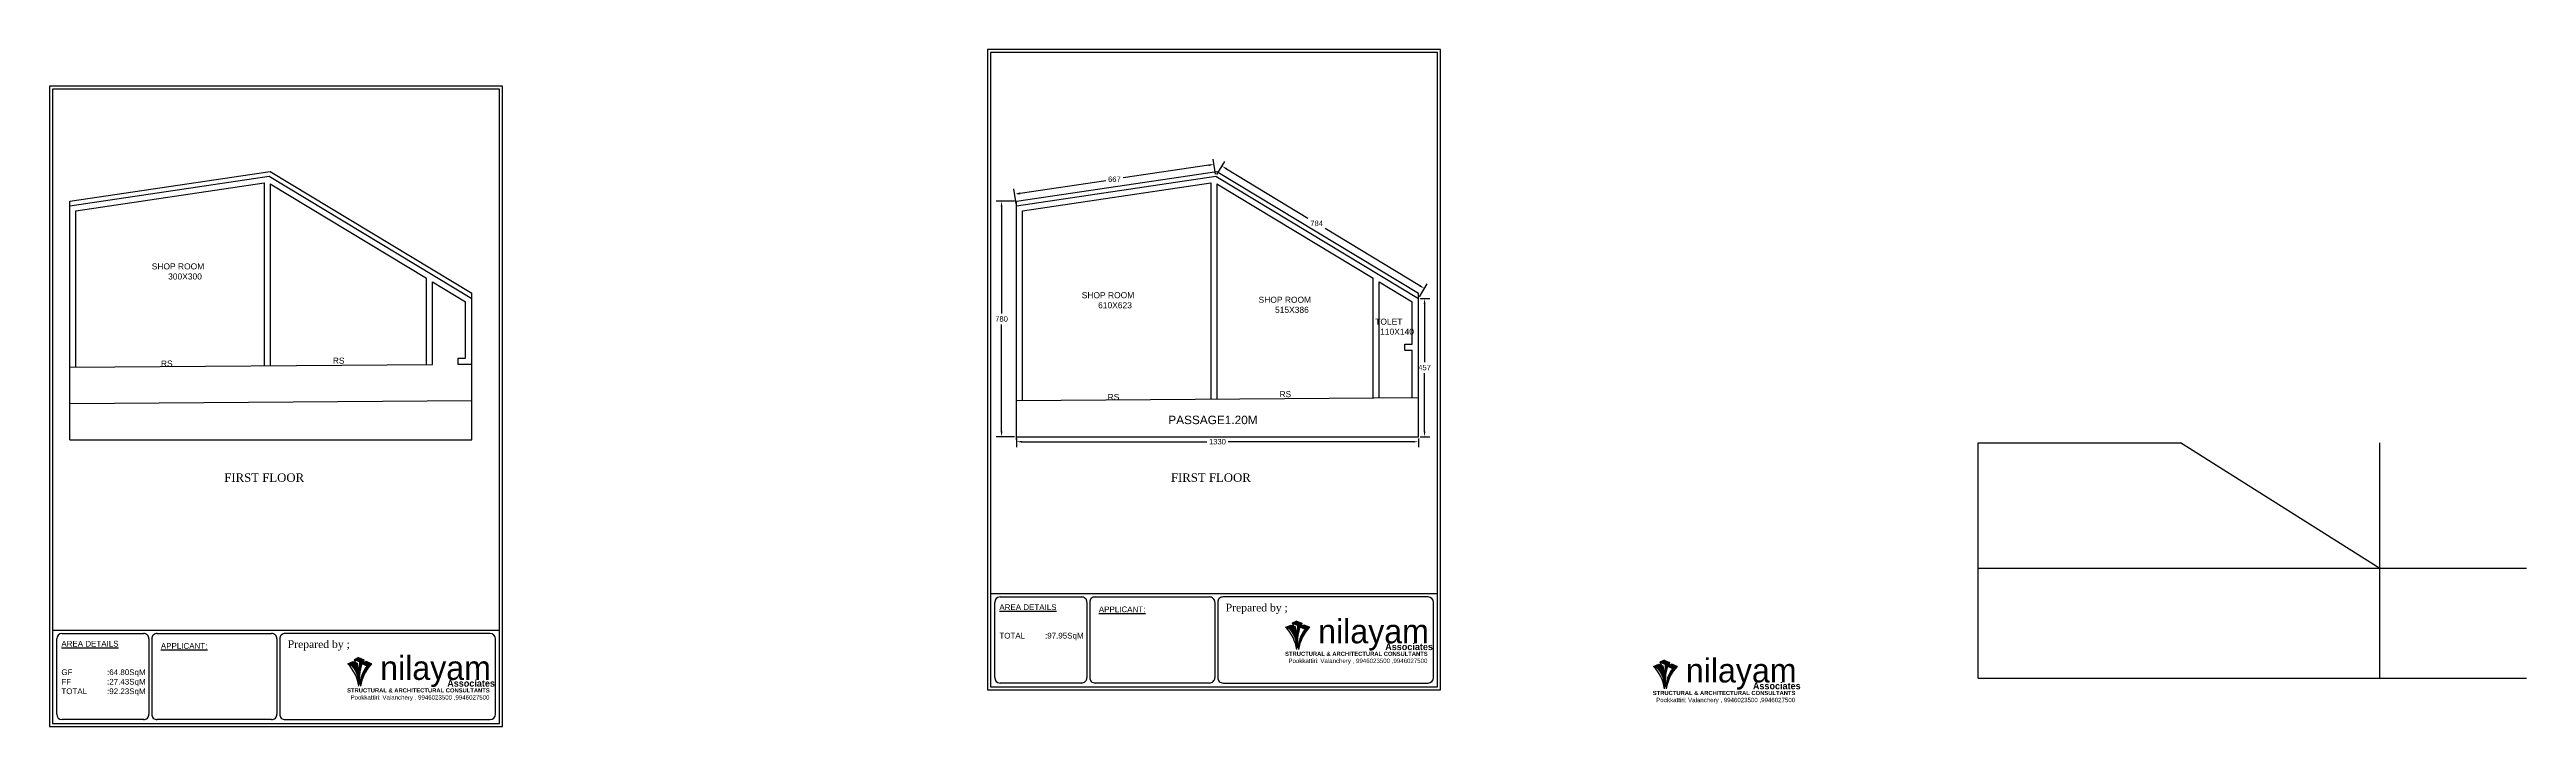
# Model space of a CAD drawing. Header units: inches. Extents: x -2903 to 3367, y -161 to 1064.
# Drawn here: x 948 to 1030, y 483.3 to 505.7 of the extents above; entities that cross this region are included whole.
import ezdxf

# ---------------------------------------------------------------- set-up
doc = ezdxf.new("R2010")
doc.units = ezdxf.units.IN
doc.header["$MEASUREMENT"] = 0
doc.layers.add('--plan', color=7, linetype='Continuous')
doc.layers.add('PLAN', color=10, linetype='Continuous')
doc.styles.add('SA', font='times.ttf')
doc.styles.get("Standard").update_dxf_attribs({"font": 'arial.ttf'})
doc.dimstyles.get("Standard").update_dxf_attribs({"dimtxt": 0.18, "dimasz": 0.18, "dimexe": 0.18, "dimexo": 0.0625, "dimgap": 0.09, "dimtad": 0, "dimtih": 1, "dimtoh": 1, "dimdec": 0, "dimlfac": 100, "dimzin": 0, "dimdsep": 46, "dimtxsty": 'Standard', "dimcen": 0.09, "dimadec": 0, "dimazin": 0, "dimtfac": 1, "dimtdec": 0, "dimtofl": 0, "dimtmove": 0, "dimatfit": 3, "dimfxl": 1, "dimtolj": 1, "dimtzin": 0, "dimarcsym": 0})

# ---------------------------------------------------------------- blocks, each defined once
blk = doc.blocks.new('nilayan new')
h = blk.add_hatch(color=256)
h.set_gradient(color1=(171, 171, 160), color2=(233, 233, 231), one_color=1, tint=0.91)
h.paths.add_polyline_path([(-543.265, 296.076), (-543.464, 295.991), (-543.303, 295.916), (-543.099, 296.007)])
h.paths.add_polyline_path([(-543.099, 296.007), (-543.303, 295.916, -0.197043), (-543.05, 295.133, 0.041266), (-543.013, 295.39, -0.030102), (-543.013, 295.58, 0.069334)])
h.paths.add_polyline_path([(-542.927, 296.007), (-542.722, 295.916), (-542.561, 295.991), (-542.76, 296.076)])
h.paths.add_polyline_path([(-542.561, 295.991), (-542.722, 295.916, 0.197043), (-542.976, 295.133, -0.158169)])
h = blk.add_hatch(color=256)
h.set_gradient(color1=(13, 97, 231), color2=(163, 196, 250), one_color=1, tint=0.81, name='HEMISPHERICAL')
h.paths.add_polyline_path([(-542.848, 296.148), (-543.052, 296.23), (-543.218, 296.149), (-543.018, 296.064)])
h.paths.add_polyline_path([(-543.016, 295.622, -0.006631), (-543.013, 295.58, -0.069334), (-542.927, 296.007), (-542.882, 296.026), (-542.848, 296.148), (-543.018, 296.064)])
for p, q in [((-543.464, 295.991), (-543.265, 296.076)), ((-543.303, 295.916), (-543.464, 295.991)), ((-543.099, 296.007), (-543.303, 295.916)), ((-543.265, 296.076), (-543.099, 296.007)), ((-543.052, 296.23), (-543.218, 296.149)), ((-543.018, 296.064), (-543.218, 296.149)), ((-543.218, 296.149), (-543.163, 296.034)), ((-543.052, 296.23), (-542.848, 296.148)), ((-542.848, 296.148), (-543.018, 296.064)), ((-543.018, 296.064), (-543.016, 295.622)), ((-542.76, 296.076), (-542.927, 296.007)), ((-542.927, 296.007), (-542.722, 295.916)), ((-542.848, 296.148), (-542.882, 296.026)), ((-542.561, 295.991), (-542.76, 296.076)), ((-542.722, 295.916), (-542.561, 295.991))]:
    blk.add_line(p, q)
for points in [[(-543.265, 296.076), (-543.099, 296.007), (-543.303, 295.916), (-543.464, 295.991), (-543.265, 296.076)], [(-542.76, 296.076), (-542.561, 295.991), (-542.722, 295.916), (-542.927, 296.007), (-542.76, 296.076)]]:
    blk.add_lwpolyline(points)
for centre, radius, start, end in [((-544.579, 294.922), 1.544, 7.82588, 43.77778), ((-544.132, 295.215), 1.085, 355.64458, 40.23232), ((-544.588, 295.485), 1.579, 347.09944, 19.3132), ((-541.437, 295.485), 1.579, 160.6868, 192.90056), ((-541.893, 295.215), 1.085, 139.76768, 184.35542), ((-541.446, 294.922), 1.544, 136.22222, 172.17412)]:
    blk.add_arc(centre, radius, start, end)
at = {"attachment_point": 1}
for s, width, insert, char_height in [('{\\fBauhaus|b0|i0|c0|p2;\\C5;nilayam}', 18.84828, (-542.225, 296.297), 0.92248), ('Pookkattiri: Valanchery , 9946023500 ,9946027500', 13.33237, (-543.366, 294.786), 0.168)]:
    blk.add_mtext_dynamic_manual_height_columns(s, width=width, gutter_width=1, heights=[0], dxfattribs=dict(at, insert=insert, char_height=char_height))
for s, insert, char_height, width in [('{\\fArial Greek|b1|i0|c0|p34;STRUCTURAL & ARCHITECTURAL CONSULTANTS}', (-543.495, 295.051), 0.16, 15.33754), ('{\\fBauhaus|b1|i0|c0|p2;Associates}', (-539.651, 295.373), 0.25945, 11.05359)]:
    blk.add_mtext(s, dxfattribs=dict(at, insert=insert, char_height=char_height, width=width))
blk = doc.blocks.new('nilayam')
for p, q in [((1159.526, 564.623), (1159.526, 565.066)), ((1159.526, 562.572), (1159.526, 564.944)), ((1159.705, 565.245), (1162.407, 565.245)), ((1162.578, 565.066), (1162.578, 564.623)), ((1162.578, 564.944), (1162.578, 562.572)), ((1162.671, 565.066), (1162.671, 564.623)), ((1162.671, 564.944), (1162.671, 562.572)), ((1162.843, 565.245), (1166.636, 565.245)), ((1166.814, 565.066), (1166.814, 564.623)), ((1166.814, 564.944), (1166.814, 562.572)), ((1166.908, 565.066), (1166.908, 564.623)), ((1166.908, 564.944), (1166.908, 562.572)), ((1173.871, 565.245), (1167.086, 565.245)), ((1174.049, 564.623), (1174.049, 565.066)), ((1174.049, 562.572), (1174.049, 564.944)), ((1162.407, 562.394), (1159.705, 562.394)), ((1166.636, 562.394), (1162.843, 562.394)), ((1167.086, 562.394), (1173.871, 562.394))]:
    blk.add_line(p, q)
for centre, radius, start, end in [((1159.705, 565.066), 0.179, 90, 180), ((1162.403, 565.07), 0.175, 358.81629, 91.18371), ((1162.846, 565.07), 0.175, 88.81629, 181.18371), ((1166.639, 565.07), 0.175, 358.81629, 91.18371), ((1167.082, 565.07), 0.175, 88.81629, 181.18371), ((1173.871, 565.066), 0.179, 0, 90), ((1159.705, 562.572), 0.179, 180, 270), ((1162.403, 562.569), 0.175, 268.81629, 1.18371), ((1162.846, 562.569), 0.175, 178.81629, 271.18371), ((1166.639, 562.569), 0.175, 268.81629, 1.18371), ((1167.082, 562.569), 0.175, 178.81629, 271.18371), ((1173.871, 562.572), 0.179, 270, 0)]:
    blk.add_arc(centre, radius, start, end)
at = {"layer": 'PLAN', "color": 0}
for p, q in [((1159.389, 565.359), (1174.182, 565.359)), ((1159.391, 562.267), (1174.184, 562.267))]:
    blk.add_line(p, q, dxfattribs=at)
for points in [[(1174.286, 583.376), (1159.289, 583.376), (1159.289, 562.165), (1174.286, 562.165)], [(1174.184, 583.274), (1159.391, 583.274), (1159.391, 562.267), (1174.184, 562.267)]]:
    blk.add_lwpolyline(points, close=True, dxfattribs=at)
at = {"xscale": 0.8619719357956992, "yscale": 0.8619719357956992, "zscale": 0.8619719357956992}
blk.add_blockref('nilayan new', (1637.616, 309.104), dxfattribs=at)
at = {"insert": (1167.173, 565.019), "char_height": 0.25506, "width": 5.92072, "attachment_point": 1}
blk.add_mtext('{\\fTimes New Roman|b0|i0|c0|p18;Prepared by ;}', dxfattribs=at)
blk.add_mtext('{\\fTimes New Roman|b0|i0|c0|p18;Prepared by ;}', dxfattribs=at)
at = {"layer": 'PLAN', "color": 0, "char_height": 0.18893, "attachment_point": 1}
for s, insert, width in [('\\pxt4.6154;{\\LAREA DETAILS}\\P\\P\\P\\ptz;GF ^I^I:64.80SqM\\PFF^I^I:27.43SqM\\PTOTAL         :92.23SqM', (1159.682, 565.001), 3.09477), ('\\pxt4.6154;{\\LAPPLICANT:}', (1162.974, 564.928), 3.79302)]:
    blk.add_mtext(s, dxfattribs=dict(at, insert=insert, width=width))
blk = doc.blocks.new('*D659')
at = {"color": 0, "lineweight": -2, "transparency": 16777216}
for p, q in [((979.982, 500.701), (979.369, 500.701)), ((979.549, 500.521), (979.549, 496.983)), ((979.549, 493.081), (979.549, 496.619)), ((979.982, 492.901), (979.369, 492.901))]:
    blk.add_line(p, q, dxfattribs=at)
at = {"color": 0, "transparency": 16777216}
for points in [[(979.519, 500.521), (979.579, 500.521), (979.549, 500.701)], [(979.519, 493.081), (979.579, 493.081), (979.549, 492.901)]]:
    blk.add_solid(points, dxfattribs=at)
at = {"layer": 'Defpoints', "color": 0, "transparency": 16777216}
for p in [(979.549, 500.701), (980.044, 500.701), (980.044, 492.901)]:
    blk.add_point(p, dxfattribs=at)
at = {"color": 0, "transparency": 16777216, "insert": (979.549, 496.801), "char_height": 0.18, "attachment_point": 5}
blk.add_mtext('\\A1;780', dxfattribs=at)
blk = doc.blocks.new('*D660')
at = {"color": 0, "lineweight": -2, "transparency": 16777216}
for p, q in [((986.404, 501.892), (983.574, 501.47)), ((986.63, 501.595), (986.555, 502.097)), ((980.035, 500.611), (979.96, 501.113)), ((980.165, 500.962), (982.995, 501.384))]:
    blk.add_line(p, q, dxfattribs=at)
at = {"color": 0, "transparency": 16777216}
for points in [[(986.399, 501.922), (986.408, 501.863), (986.582, 501.919)], [(980.16, 500.992), (980.169, 500.932), (979.987, 500.935)]]:
    blk.add_solid(points, dxfattribs=at)
at = {"layer": 'Defpoints', "color": 0, "transparency": 16777216}
for p in [(986.582, 501.919), (986.64, 501.533), (980.044, 500.549)]:
    blk.add_point(p, dxfattribs=at)
at = {"color": 0, "transparency": 16777216, "insert": (983.284, 501.427), "char_height": 0.18, "attachment_point": 5}
blk.add_mtext('\\A1;667', dxfattribs=at)
blk = doc.blocks.new('*D661')
at = {"color": 0, "lineweight": -2, "transparency": 16777216}
for p, q in [((986.672, 501.586), (986.934, 502.019)), ((986.994, 501.772), (989.689, 500.141)), ((993.391, 497.901), (990.264, 499.793)), ((993.377, 497.529), (993.638, 497.962))]:
    blk.add_line(p, q, dxfattribs=at)
at = {"color": 0, "transparency": 16777216}
for points in [[(987.01, 501.797), (986.979, 501.746), (986.84, 501.865)], [(993.407, 497.926), (993.376, 497.875), (993.545, 497.808)]]:
    blk.add_solid(points, dxfattribs=at)
at = {"layer": 'Defpoints', "color": 0, "transparency": 16777216}
for p in [(986.64, 501.533), (993.545, 497.808), (993.344, 497.476)]:
    blk.add_point(p, dxfattribs=at)
at = {"color": 0, "transparency": 16777216, "insert": (989.977, 499.967), "char_height": 0.18, "attachment_point": 5}
blk.add_mtext('\\A1;784', dxfattribs=at)
blk = doc.blocks.new('*D662')
at = {"color": 0, "lineweight": -2, "transparency": 16777216}
for p, q in [((993.407, 497.476), (993.729, 497.476)), ((993.549, 497.296), (993.549, 495.37)), ((993.549, 493.081), (993.549, 495.007)), ((993.407, 492.901), (993.729, 492.901))]:
    blk.add_line(p, q, dxfattribs=at)
at = {"color": 0, "transparency": 16777216}
for points in [[(993.519, 497.296), (993.579, 497.296), (993.549, 497.476)], [(993.519, 493.081), (993.579, 493.081), (993.549, 492.901)]]:
    blk.add_solid(points, dxfattribs=at)
at = {"layer": 'Defpoints', "color": 0, "transparency": 16777216}
for p in [(993.344, 497.476), (993.344, 492.901), (993.549, 492.901)]:
    blk.add_point(p, dxfattribs=at)
at = {"color": 0, "transparency": 16777216, "insert": (993.549, 495.188), "char_height": 0.18, "attachment_point": 5}
blk.add_mtext('\\A1;457', dxfattribs=at)
blk = doc.blocks.new('*D663')
at = {"color": 0, "lineweight": -2, "transparency": 16777216}
for p, q in [((980.044, 492.838), (980.044, 492.554)), ((980.224, 492.734), (986.344, 492.734)), ((993.164, 492.734), (987.044, 492.734)), ((993.344, 492.838), (993.344, 492.554))]:
    blk.add_line(p, q, dxfattribs=at)
at = {"color": 0, "transparency": 16777216}
for points in [[(980.224, 492.764), (980.224, 492.704), (980.044, 492.734)], [(993.164, 492.764), (993.164, 492.704), (993.344, 492.734)]]:
    blk.add_solid(points, dxfattribs=at)
at = {"layer": 'Defpoints', "color": 0, "transparency": 16777216}
for p in [(980.044, 492.901), (993.344, 492.901), (993.344, 492.734)]:
    blk.add_point(p, dxfattribs=at)
at = {"color": 0, "transparency": 16777216, "insert": (986.694, 492.734), "char_height": 0.18, "attachment_point": 5}
blk.add_mtext('\\A1;1330', dxfattribs=at)

msp = doc.modelspace()

# ---------------------------------------------------------------- hatches: boundary and pattern name
h = msp.add_hatch(color=256)
h.set_gradient(color1=(171, 171, 160), color2=(233, 233, 231), one_color=1, tint=0.91)
h.paths.add_polyline_path([(1001.302, 485.365), (1001.13, 485.291), (1001.269, 485.227), (1001.445, 485.306)])
h.paths.add_polyline_path([(1001.445, 485.306), (1001.269, 485.227, -0.197043), (1001.488, 484.552, 0.041266), (1001.519, 484.774, -0.030102), (1001.519, 484.938, 0.069334)])
h.paths.add_polyline_path([(1001.594, 485.306), (1001.77, 485.227), (1001.909, 485.291), (1001.737, 485.365)])
h.paths.add_polyline_path([(1001.909, 485.291), (1001.77, 485.227, 0.197043), (1001.551, 484.552, -0.158169)])
h = msp.add_hatch(color=256)
h.set_gradient(color1=(13, 97, 231), color2=(163, 196, 250), one_color=1, tint=0.81, name='HEMISPHERICAL')
h.paths.add_polyline_path([(1001.661, 485.427), (1001.485, 485.497), (1001.342, 485.428), (1001.515, 485.355)])
h.paths.add_polyline_path([(1001.517, 484.974, -0.006631), (1001.519, 484.938, -0.069334), (1001.594, 485.306), (1001.632, 485.322), (1001.661, 485.427), (1001.515, 485.355)])

# ---------------------------------------------------------------- linework, layer by layer
for p, q in [((948.711, 500.701), (955.338, 501.689)), ((948.711, 500.549), (955.306, 501.533)), ((948.911, 500.377), (955.138, 501.305)), ((955.138, 501.305), (955.138, 495.249)), ((955.306, 501.533), (962.011, 497.476)), ((955.338, 501.689), (962.011, 497.651)), ((955.338, 501.28), (960.511, 498.15)), ((955.338, 501.28), (955.338, 495.251)), ((980.044, 500.701), (986.671, 501.689)), ((980.044, 500.549), (986.64, 501.533)), ((980.244, 500.377), (986.471, 501.305)), ((986.471, 501.305), (986.471, 494.149)), ((986.64, 501.533), (993.344, 497.476)), ((986.671, 501.689), (993.344, 497.651)), ((986.671, 501.28), (991.844, 498.15)), ((986.671, 501.28), (986.671, 494.151)), ((948.711, 492.801), (948.711, 500.701)), ((948.911, 495.201), (948.911, 500.377)), ((980.044, 492.801), (980.044, 500.701)), ((980.044, 492.901), (980.044, 500.701)), ((980.244, 494.102), (980.244, 500.377)), ((960.511, 495.29), (960.511, 498.15)), ((960.711, 495.291), (960.711, 498.029)), ((960.711, 498.029), (961.811, 497.363)), ((962.011, 492.801), (962.011, 497.651)), ((991.844, 494.19), (991.844, 498.15)), ((992.044, 494.191), (992.044, 498.029)), ((992.044, 498.029), (993.144, 497.363)), ((993.344, 492.901), (993.344, 497.651)), ((961.811, 495.499), (961.811, 497.363)), ((993.144, 495.963), (993.144, 497.363)), ((948.702, 495.201), (960.711, 495.291)), ((961.561, 495.498), (961.811, 495.499)), ((961.561, 495.291), (961.561, 495.498)), ((961.561, 495.298), (962.002, 495.301)), ((992.894, 495.763), (992.894, 495.963)), ((992.894, 495.963), (993.144, 495.963)), ((992.894, 495.763), (993.144, 495.763)), ((993.144, 494.199), (993.144, 495.763)), ((948.711, 494.001), (962.011, 494.101)), ((980.044, 494.101), (993.344, 494.201)), ((948.711, 492.801), (962.011, 492.801)), ((980.044, 492.901), (993.344, 492.901)), ((1018.57, 492.707), (1025.17, 488.55)), ((1011.87, 484.9), (1011.87, 492.7)), ((1011.87, 492.7), (1018.57, 492.7)), ((1025.17, 484.9), (1025.17, 492.7)), ((1011.87, 488.55), (1030.02, 488.55)), ((979.321, 486.972), (979.321, 487.415)), ((979.321, 484.921), (979.321, 487.294)), ((979.5, 487.594), (982.202, 487.594)), ((982.373, 487.415), (982.373, 486.972)), ((982.373, 487.294), (982.373, 484.921)), ((982.466, 487.415), (982.466, 486.972)), ((982.466, 487.294), (982.466, 484.921)), ((982.638, 487.594), (986.431, 487.594)), ((986.609, 487.415), (986.609, 486.972)), ((986.609, 487.294), (986.609, 484.921)), ((986.703, 487.415), (986.703, 486.972)), ((986.703, 487.294), (986.703, 484.921)), ((993.666, 487.594), (986.881, 487.594)), ((993.844, 486.972), (993.844, 487.415)), ((993.844, 484.921), (993.844, 487.294)), ((1001.13, 485.291), (1001.302, 485.365)), ((1001.302, 485.365), (1001.445, 485.306)), ((1001.485, 485.497), (1001.342, 485.428)), ((1001.515, 485.355), (1001.342, 485.428)), ((1001.342, 485.428), (1001.39, 485.329)), ((1001.485, 485.497), (1001.661, 485.427)), ((1001.661, 485.427), (1001.515, 485.355)), ((1001.515, 485.355), (1001.517, 484.974)), ((1001.737, 485.365), (1001.594, 485.306)), ((1001.661, 485.427), (1001.632, 485.322)), ((1001.909, 485.291), (1001.737, 485.365)), ((982.202, 484.743), (979.5, 484.743)), ((986.431, 484.743), (982.638, 484.743)), ((986.881, 484.743), (993.666, 484.743)), ((1001.269, 485.227), (1001.13, 485.291)), ((1001.445, 485.306), (1001.269, 485.227)), ((1001.594, 485.306), (1001.77, 485.227)), ((1001.77, 485.227), (1001.909, 485.291)), ((1011.87, 484.9), (1030.02, 484.9))]:
    msp.add_line(p, q)
for points in [[(1001.302, 485.365), (1001.445, 485.306), (1001.269, 485.227), (1001.13, 485.291), (1001.302, 485.365)], [(1001.737, 485.365), (1001.909, 485.291), (1001.77, 485.227), (1001.594, 485.306), (1001.737, 485.365)]]:
    msp.add_lwpolyline(points)
for centre, radius, start, end in [((979.5, 487.415), 0.179, 90, 180), ((982.198, 487.419), 0.175, 358.81629, 91.18371), ((982.641, 487.419), 0.175, 88.81629, 181.18371), ((986.434, 487.419), 0.175, 358.81629, 91.18371), ((986.878, 487.419), 0.175, 88.81629, 181.18371), ((993.666, 487.415), 0.179, 0, 90), ((979.5, 484.921), 0.179, 180, 270), ((982.198, 484.918), 0.175, 268.81629, 1.18371), ((982.641, 484.918), 0.175, 178.81629, 271.18371), ((986.434, 484.918), 0.175, 268.81629, 1.18371), ((986.878, 484.918), 0.175, 178.81629, 271.18371), ((993.666, 484.921), 0.179, 270, 0), ((1000.169, 484.371), 1.331, 7.82588, 43.77778), ((1000.555, 484.623), 0.936, 355.64458, 40.23232), ((1000.161, 484.856), 1.361, 347.09944, 19.3132), ((1002.878, 484.856), 1.361, 160.6868, 192.90056), ((1002.484, 484.623), 0.936, 139.76768, 184.35542), ((1002.87, 484.371), 1.331, 136.22222, 172.17412)]:
    msp.add_arc(centre, radius, start, end)
at = {"layer": 'PLAN', "color": 0}
for p, q in [((979.184, 487.708), (993.977, 487.708)), ((979.186, 484.616), (993.98, 484.616))]:
    msp.add_line(p, q, dxfattribs=at)
for points in [[(994.082, 505.725), (979.084, 505.725), (979.084, 484.514), (994.082, 484.514)], [(993.98, 505.623), (979.186, 505.623), (979.186, 484.616), (993.98, 484.616)]]:
    msp.add_lwpolyline(points, close=True, dxfattribs=at)

# ---------------------------------------------------------------- block references
msp.add_blockref('nilayam', (-211.25, -78.862))
at = {"xscale": 0.8619719357956992, "yscale": 0.8619719357956992, "zscale": 0.8619719357956992}
msp.add_blockref('nilayan new', (1457.411, 231.453), dxfattribs=at)

# ---------------------------------------------------------------- texts
at = {"layer": '--plan', "ltscale": 0.1, "char_height": 0.28, "width": 17.51749, "attachment_point": 1, "style": 'SA'}
for insert in [(953.821, 491.686), (985.154, 491.686)]:
    msp.add_mtext('FIRST FLOOR', dxfattribs=dict(at, insert=insert))
at = {"attachment_point": 1}
for s, width, gutter_width, insert, char_height in [('\\pxqc;SHOP ROOM        300X300', 2.04629, 12.5, (951.384, 498.641), 0.2), ('\\pxqc;SHOP ROOM        610X623', 2.04629, 12.5, (982.165, 497.688), 0.2), ('\\pxqc;SHOP ROOM        515X386', 2.04629, 12.5, (988.019, 497.536), 0.2), ('\\pxqc;TOLET        110X140', 2.04629, 12.5, (991.616, 496.811), 0.2), ('{\\fBauhaus|b0|i0|c0|p2;\\C5;nilayam}', 16.24669, 0.862, (1002.198, 485.556), 0.79515), ('Pookkattiri: Valanchery , 9946023500 ,9946027500', 11.49213, 0.862, (1001.215, 484.253), 0.14481)]:
    msp.add_mtext_dynamic_manual_height_columns(s, width=width, gutter_width=gutter_width, heights=[0], dxfattribs=dict(at, insert=insert, char_height=char_height))
for s, insert, char_height, width in [('RS', (951.726, 495.424), 0.2, 0.29853), ('RS', (957.415, 495.521), 0.2, 0.29853), ('RS', (988.748, 494.411), 0.2, 0.29853), ('RS', (983.059, 494.314), 0.2, 0.29853), ('PASSAGE1.20M', (985.068, 493.597), 0.28, 2.67648), ('{\\fTimes New Roman|b0|i0|c0|p18;Prepared by ;}', (986.968, 487.368), 0.25506, 5.92072), ('{\\fTimes New Roman|b0|i0|c0|p18;Prepared by ;}', (986.968, 487.368), 0.25506, 5.92072), ('{\\fBauhaus|b1|i0|c0|p2;Associates}', (1004.417, 484.759), 0.22364, 9.52789), ('{\\fArial Greek|b1|i0|c0|p34;STRUCTURAL & ARCHITECTURAL CONSULTANTS}', (1001.103, 484.482), 0.13792, 13.22053)]:
    msp.add_mtext(s, dxfattribs=dict(at, insert=insert, char_height=char_height, width=width))
at = {"layer": 'PLAN', "color": 0, "char_height": 0.18893, "attachment_point": 1}
for s, insert, width in [('\\pxt4.6154;{\\LAREA DETAILS}\\P\\P\\P\\ptz;TOTAL         :97.95SqM', (979.477, 487.35), 3.09477), ('\\pxt4.6154;{\\LAPPLICANT:}', (982.769, 487.277), 3.79302)]:
    msp.add_mtext(s, dxfattribs=dict(at, insert=insert, width=width))

# ---------------------------------------------------------------- dimensions: what is measured, and where the dimension line sits
for p1, p2, distance, picture, middle in [((980.044, 500.549), (986.64, 501.533), 0.39, '*D660', (983.284, 501.427)), ((980.044, 492.901), (980.044, 500.701), 0.495, '*D659', (979.549, 496.801)), ((993.3442, 497.4756), (993.3442, 492.9009), 0.2048, '*D662', (993.549, 495.1883)), ((980.044, 492.901), (993.344, 492.901), -0.167, '*D663', (986.694, 492.734))]:
    dim = msp.add_aligned_dim(p1=p1, p2=p2, distance=distance, dimstyle='Standard')
    dim.commit()
    dim.dimension.update_dxf_attribs({"geometry": picture, "text_midpoint": middle})
dim = msp.add_linear_dim(base=(993.545, 497.808), p1=(986.64, 501.533), p2=(993.344, 497.476), angle=328.82043, dimstyle='Standard')
dim.commit()
dim.dimension.update_dxf_attribs({"geometry": '*D661', "text_midpoint": (989.977, 499.967), "dimtype": 161})

doc.saveas('drawing.dxf')
